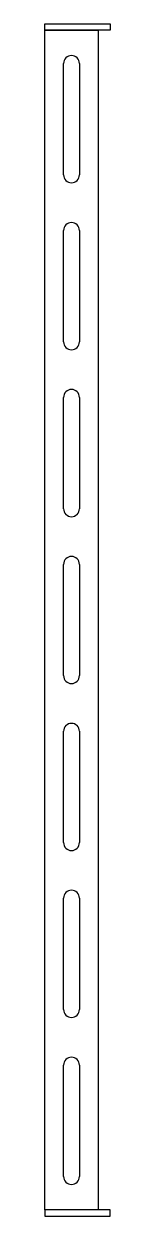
# Model space of a CAD drawing. Header units: millimetres. Extents: x 0 to 82, y 0 to 1500.
import ezdxf

# ---------------------------------------------------------------- set-up
doc = ezdxf.new("R2010")
doc.units = ezdxf.units.MM
doc.styles.get("Standard").update_dxf_attribs({"font": 'ARIAL.TTF'})

# ---------------------------------------------------------------- blocks, each defined once
blk = doc.blocks.new('1500PB')
at = {"color": 5}
for p, q in [((8, 0), (0, 0)), ((0, 0), (0, -82)), ((8, 0), (1492, 0)), ((8, -67), (8, 0)), ((8, -82), (8, 0)), ((1492, 0), (1492, -67)), ((1492, 0), (1500, 0)), ((1492, -82), (1492, 0)), ((1500, 0), (1500, -82)), ((50, -23.5), (190, -23.5)), ((260, -23.5), (400, -23.5)), ((470, -23.5), (610, -23.5)), ((680, -23.5), (820, -23.5)), ((890, -23.5), (1030, -23.5)), ((1100, -23.5), (1240, -23.5)), ((1310, -23.5), (1450, -23.5)), ((190, -43.5), (50, -43.5)), ((400, -43.5), (260, -43.5)), ((610, -43.5), (470, -43.5)), ((820, -43.5), (680, -43.5)), ((1030, -43.5), (890, -43.5)), ((1240, -43.5), (1100, -43.5)), ((1450, -43.5), (1310, -43.5)), ((1492, -67), (8, -67)), ((0, -82), (8, -82)), ((1500, -82), (1492, -82))]:
    blk.add_line(p, q, dxfattribs=at)
for centre, start, end in [((50, -33.5), 90, 270), ((190, -33.5), 270, 90), ((260, -33.5), 90, 270), ((400, -33.5), 270, 90), ((470, -33.5), 90, 270), ((610, -33.5), 270, 90), ((680, -33.5), 90, 270), ((820, -33.5), 270, 90), ((890, -33.5), 90, 270), ((1030, -33.5), 270, 90), ((1100, -33.5), 90, 270), ((1240, -33.5), 270, 90), ((1310, -33.5), 90, 270), ((1450, -33.5), 270, 90)]:
    blk.add_arc(centre, 10, start, end, dxfattribs=at)
at = {"flags": 3}
blk.add_attdef('CODE', (333.6, 110.8), '', height=20, dxfattribs=at)
blk = doc.blocks.new('P Patch Beam 1500')
blk.add_blockref('1500PB', (0, 0))
blk = doc.blocks.new('*U15')
at = {"rotation": 90}
blk.add_blockref('P Patch Beam 1500', (0, 0), dxfattribs=at)

msp = doc.modelspace()

# ---------------------------------------------------------------- block references
msp.add_blockref('*U15', (0, 0))

doc.saveas('drawing.dxf')
